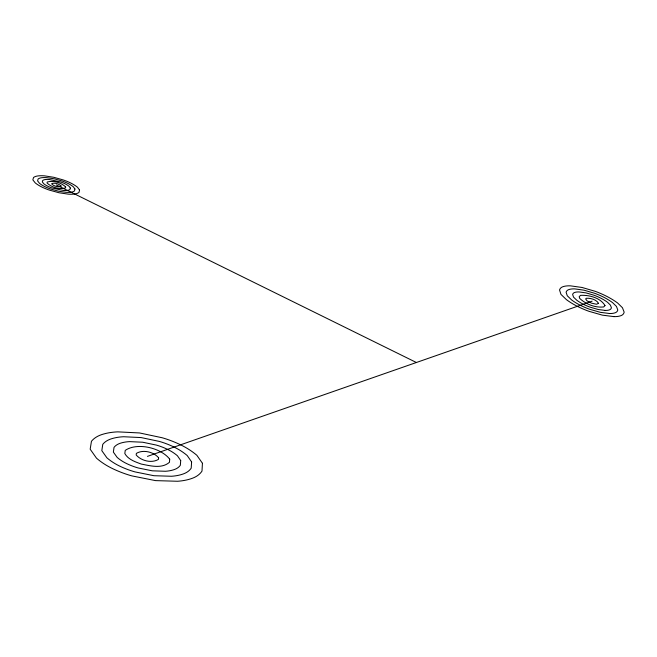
<?xml version="1.0" encoding="UTF-8"?>
<svg xmlns="http://www.w3.org/2000/svg" width="657" height="657" viewBox="0 0 657 657"><rect width="100%" height="100%" fill="white"/><g stroke="black" fill="none" stroke-linecap="round" stroke-linejoin="round"><path stroke-width="0.99" d="M147.447 456.377L592.121 301.161M56.387 184.97L416.374 362.508M202.438 463.275L201.995 471.085A44.339 25.598 25.7 0 1 192.673 478.148A69.125 39.584 25.1 0 1 177.546 481.261L155.586 480.62L131.893 475.898A69.568 39.987 24.7 0 1 112.503 468.581A45.054 26.264 24.6 0 1 96.497 458.175L90.173 449.199L91.454 441.282A45.62 26.994 24.9 0 1 102.016 434.507A71.868 42.935 25.5 0 1 117.808 431.863L139.588 432.955L162.287 437.776A71.416 42.475 26 0 1 180.593 444.814A47.756 28.013 26 0 1 196.862 455.285L202.438 463.275M191.614 461.912L191.203 468.178A35.568 20.581 25.6 0 1 183.648 473.804A55.492 31.906 25.1 0 1 171.485 476.259L153.935 475.709L135.063 471.915A55.779 32.16 24.8 0 1 119.64 466.084A36.028 21.008 24.7 0 1 106.894 457.806L101.819 450.661L102.771 444.337A36.39 21.476 25 0 1 111.123 438.892A57.249 34.041 25.5 0 1 123.697 436.741L141.14 437.578L159.372 441.422A56.962 33.753 25.8 0 1 174.105 447.08A38.196 22.387 25.9 0 1 187.171 455.498L191.614 461.912M180.708 460.549L180.346 465.246A26.748 15.513 25.5 0 1 174.606 469.451A41.769 24.112 25.2 0 1 165.449 471.266L152.293 470.823L138.2 467.973A41.933 24.252 24.9 0 1 126.711 463.62A27.011 15.76 24.9 0 1 117.192 457.444L113.365 452.106L114.031 447.368A27.208 16.023 25 0 1 120.215 443.27A42.754 25.311 25.4 0 1 129.61 441.627L142.7 442.227L156.432 445.109A42.598 25.155 25.7 0 1 167.543 449.363A28.645 16.778 25.7 0 1 177.39 455.72L180.708 460.549M169.711 459.169L169.44 462.306C161.712 469.024 150.346 465.805 141.312 464.072C135.219 461.846 128.197 459.539 124.822 453.544L125.232 450.39C137.362 442.095 161.064 447.885 169.711 459.169M158.624 457.781L158.477 459.35C151.783 463.538 141.115 460.861 136.18 454.964L136.369 453.396C143.078 449.273 153.697 451.934 158.624 457.781M79.538 189.996L79.004 192.37A18.322 8.286 22.5 0 1 74.709 194.012A28.653 12.894 22.4 0 1 68.18 194.127L58.999 192.756L49.324 190.087A28.744 12.943 22.3 0 1 41.555 186.875A18.462 8.36 22.2 0 1 35.248 182.917L32.85 179.87L33.532 177.497A18.552 8.451 22.2 0 1 38.032 175.92A29.105 13.329 22.3 0 1 44.668 175.871L53.808 177.3L63.31 179.961A29.015 13.28 22.5 0 1 70.907 183.106A19.562 8.902 22.5 0 1 77.485 187.229L79.538 189.996M74.939 188.994L74.504 190.891A14.676 6.644 22.5 0 1 71.046 192.205A22.962 10.348 22.4 0 1 65.815 192.296L58.473 191.187L50.753 189.052A23.011 10.381 22.3 0 1 44.545 186.489A14.766 6.685 22.2 0 1 39.51 183.328L37.589 180.897L38.122 179A14.824 6.751 22.2 0 1 41.703 177.727A23.25 10.627 22.3 0 1 47.008 177.686L54.326 178.819L61.939 180.954A23.192 10.594 22.4 0 1 68.024 183.475A15.653 7.12 22.5 0 1 73.297 186.777L74.939 188.994M70.324 187.992L69.987 189.421A11.021 4.993 22.4 0 1 67.384 190.399A17.246 7.785 22.4 0 1 63.45 190.456L52.166 188.025A17.279 7.802 22.3 0 1 47.526 186.112A11.07 5.018 22.2 0 1 43.756 183.746L42.311 181.923L42.705 180.494A11.103 5.051 22.3 0 1 45.374 179.542A17.402 7.941 22.3 0 1 49.349 179.509L60.559 181.956A17.378 7.925 22.4 0 1 65.133 183.845A11.744 5.338 22.5 0 1 69.1 186.333L70.324 187.992M65.692 186.99L65.462 187.943C59.302 189.676 51.533 187.417 47.017 182.942L47.271 181.989C53.439 180.289 61.191 182.539 65.692 186.99M61.052 185.98L60.929 186.457C57.849 187.319 53.973 186.194 51.714 183.96L51.837 183.484C54.917 182.63 58.801 183.755 61.052 185.98M604.998 305.571L603.693 306.95C595.127 307.887 586.019 304.29 579.761 298.475L579.154 296.718L580.542 295.354C589.148 294.87 600.457 297.777 604.998 305.571M598.568 303.37L596.466 304.24L591.522 303.173L587.071 300.881L585.65 298.943L586.331 298.262C590.635 298.007 596.31 299.461 598.568 303.37M613.925 316.617L602.428 315.155L589.083 311.344A45.809 17.172 31.2 0 1 577.339 306.318A29.532 11.169 31.3 0 1 566.523 299.74L560.971 294.402L559.542 289.992A29.82 11.358 31.5 0 1 563.139 286.633A46.976 17.92 31.8 0 1 570.531 285.852L582.045 287.47L595.07 291.281A46.844 17.78 31.9 0 1 606.403 296.176A31.47 11.842 31.8 0 1 617.547 302.926L622.458 307.739L624.15 312.132A29.319 10.955 31.6 0 1 621.013 315.631A45.678 17.041 31.3 0 1 613.925 316.617M609.548 313.512L600.35 312.33L589.699 309.283A36.726 13.781 31.3 0 1 580.336 305.275A23.636 8.935 31.4 0 1 571.705 300.027L567.27 295.765L566.104 292.242A23.816 9.05 31.5 0 1 568.946 289.548A37.474 14.257 31.7 0 1 574.834 288.899L584.04 290.189L594.486 293.236A37.383 14.167 31.8 0 1 603.586 297.153A25.163 9.477 31.7 0 1 612.529 302.581L616.455 306.433L617.785 309.956A23.488 8.796 31.6 0 1 615.248 312.74A36.636 13.698 31.4 0 1 609.548 313.512M605.179 310.416L598.281 309.521L590.314 307.23A27.602 10.372 31.4 0 1 583.309 304.232A17.731 6.701 31.4 0 1 576.862 300.306L573.528 297.128L572.641 294.484A17.829 6.767 31.5 0 1 574.744 292.447A28.021 10.635 31.7 0 1 579.146 291.954L586.052 292.907L593.895 295.198A27.972 10.586 31.7 0 1 600.753 298.147A18.864 7.104 31.7 0 1 607.479 302.228L610.419 305.127L611.404 307.763A17.649 6.619 31.6 0 1 609.466 309.849A27.553 10.323 31.4 0 1 605.179 310.416"/></g></svg>
